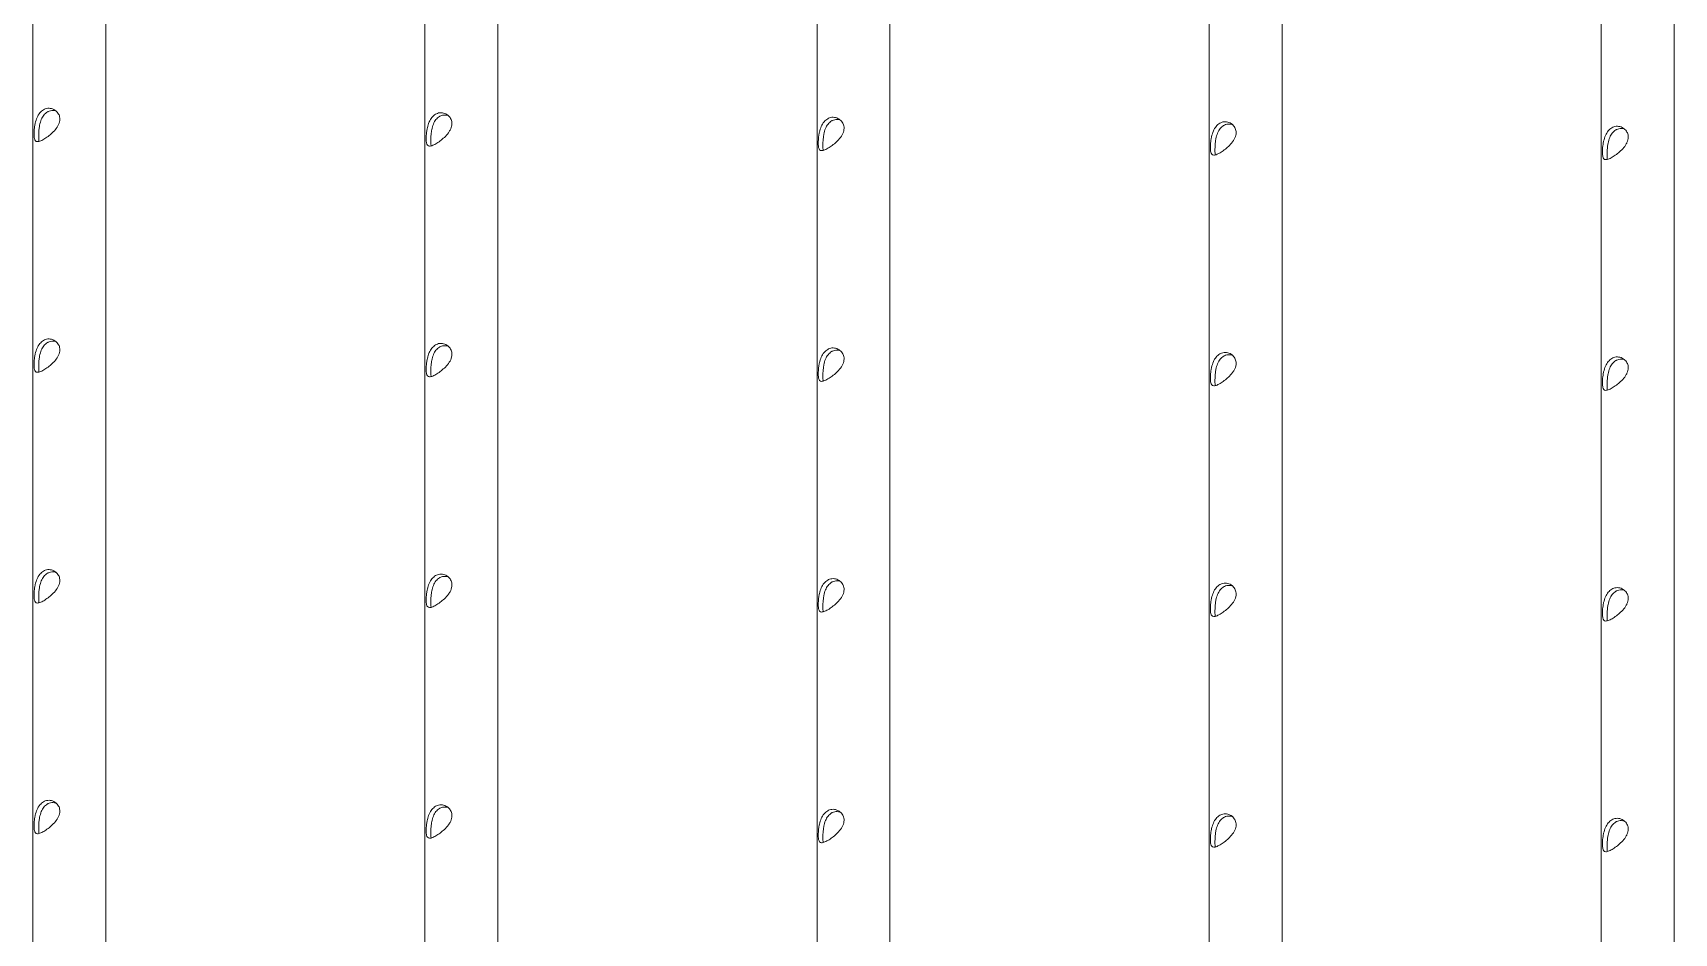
# Model space of a CAD drawing. Header units: millimetres. Extents: x 11948 to 22858, y 1146 to 11361.
# Drawn here: x 17316 to 18134, y 9046 to 9495 of the extents above; entities that cross this region are included whole.
import ezdxf

# ---------------------------------------------------------------- set-up
doc = ezdxf.new("R2010")
doc.units = ezdxf.units.MM
doc.linetypes.add('SLD-Solid', pattern=[0])

msp = doc.modelspace()

# ---------------------------------------------------------------- linework, layer by layer
at = {"linetype": 'SLD-Solid', "lineweight": 0}
for p, q in [((18097.94, 10314.84), (18097.94, 7925.81)), ((18134.3, 7925.81), (18134.3, 10314.09)), ((17902.52, 10202.02), (17902.52, 7813)), ((17938.88, 7813), (17938.88, 10201.28)), ((17707.1, 10089.21), (17707.1, 7700.18)), ((17743.46, 7700.18), (17743.46, 10088.47)), ((17511.68, 9976.4), (17511.68, 7587.37)), ((17548.04, 7587.37), (17548.04, 9975.66)), ((17316.26, 9863.59), (17316.26, 7474.56)), ((17352.63, 7474.56), (17352.63, 9862.84))]:
    msp.add_line(p, q, dxfattribs=at)
for points, knots in [([(17321.59, 9456.98), (17320.94, 9456.5), (17319.65, 9455.54), (17318.29, 9453.11), (17317.54, 9450.72), (17317.16, 9448.64), (17316.91, 9446.59), (17316.84, 9444.37), (17317.02, 9442.48), (17317.5, 9441.32), (17318.3, 9440.97), (17319.28, 9441.09), (17320.44, 9441.49), (17322.16, 9442.42), (17324.39, 9444), (17326.59, 9445.95), (17328.2, 9447.87), (17329.16, 9449.59), (17329.76, 9451.3), (17329.8, 9453.33), (17328.89, 9455.39), (17327.23, 9456.97), (17325.36, 9457.69), (17323.71, 9457.72), (17322.57, 9457.48), (17321.88, 9457.13), (17321.59, 9456.98)], [0, 0, 0, 0, 0.049349, 0.098583, 0.150819, 0.179059, 0.207274, 0.260069, 0.306582, 0.354237, 0.407928, 0.436113, 0.464282, 0.515722, 0.563208, 0.612087, 0.665777, 0.694013, 0.722226, 0.773, 0.818988, 0.868101, 0.92317, 0.950974, 0.978758, 1, 1, 1, 1]), ([(17327.72, 9456.32), (17327.69, 9456.33), (17327.26, 9456.5), (17326.36, 9456.59), (17325.09, 9456.52), (17324.14, 9456.21), (17323.64, 9455.94), (17323.52, 9455.87)], [0, 0, 0, 0, 0.0169379, 0.3223284, 0.6142877, 0.9060512, 1, 1, 1, 1]), ([(17323.52, 9455.87), (17322.89, 9455.4), (17321.64, 9454.46), (17320.38, 9452.07), (17319.71, 9449.69), (17319.39, 9447.59), (17319.22, 9445.64), (17319.16, 9443.56), (17319.19, 9441.92), (17319.33, 9441.35), (17319.38, 9441.16)], [0, 0, 0, 0, 0.151907, 0.303365, 0.46627, 0.557513, 0.648673, 0.787863, 0.927259, 1, 1, 1, 1]), ([(17517.01, 9454.74), (17516.36, 9454.26), (17515.07, 9453.29), (17513.71, 9450.86), (17512.96, 9448.47), (17512.58, 9446.4), (17512.33, 9444.35), (17512.26, 9442.12), (17512.44, 9440.23), (17512.92, 9439.08), (17513.72, 9438.72), (17514.7, 9438.85), (17515.86, 9439.25), (17517.58, 9440.17), (17519.8, 9441.76), (17522, 9443.7), (17523.62, 9445.62), (17524.57, 9447.34), (17525.18, 9449.06), (17525.22, 9451.09), (17524.31, 9453.14), (17522.65, 9454.73), (17520.78, 9455.45), (17519.13, 9455.48), (17517.98, 9455.24), (17517.3, 9454.89), (17517.01, 9454.74)], [0, 0, 0, 0, 0.049349, 0.098585, 0.150821, 0.179057, 0.207276, 0.260063, 0.306584, 0.354236, 0.407926, 0.436112, 0.464279, 0.51572, 0.563206, 0.612083, 0.665773, 0.694013, 0.722225, 0.772996, 0.818987, 0.868101, 0.923172, 0.950973, 0.978758, 1, 1, 1, 1]), ([(17518.93, 9453.63), (17518.31, 9453.15), (17517.06, 9452.21), (17515.8, 9449.82), (17515.13, 9447.45), (17514.81, 9445.35), (17514.64, 9443.4), (17514.58, 9441.32), (17514.6, 9439.67), (17514.75, 9439.1), (17514.8, 9438.91)], [0, 0, 0, 0, 0.151906, 0.303364, 0.466268, 0.557512, 0.648662, 0.787863, 0.927259, 1, 1, 1, 1]), ([(17523.14, 9454.07), (17523.11, 9454.08), (17522.68, 9454.26), (17521.78, 9454.35), (17520.51, 9454.27), (17519.56, 9453.97), (17519.06, 9453.69), (17518.93, 9453.63)], [0, 0, 0, 0, 0.016963, 0.322346, 0.6143, 0.906052, 1, 1, 1, 1]), ([(17712.42, 9452.49), (17711.78, 9452.01), (17710.49, 9451.05), (17709.13, 9448.62), (17708.38, 9446.22), (17707.99, 9444.15), (17707.75, 9442.1), (17707.68, 9439.88), (17707.86, 9437.99), (17708.34, 9436.83), (17709.13, 9436.48), (17710.11, 9436.6), (17711.28, 9437), (17712.99, 9437.93), (17715.22, 9439.51), (17717.42, 9441.46), (17719.04, 9443.38), (17719.99, 9445.1), (17720.6, 9446.81), (17720.64, 9448.84), (17719.72, 9450.9), (17718.07, 9452.48), (17716.2, 9453.2), (17714.55, 9453.23), (17713.4, 9452.99), (17712.72, 9452.64), (17712.42, 9452.49)], [0, 0, 0, 0, 0.049349, 0.098585, 0.150821, 0.179057, 0.207276, 0.260064, 0.306584, 0.354236, 0.407926, 0.436112, 0.46428, 0.515721, 0.563206, 0.612083, 0.665773, 0.694013, 0.722226, 0.772996, 0.818984, 0.868101, 0.923172, 0.950973, 0.978758, 1, 1, 1, 1]), ([(17714.35, 9451.38), (17713.73, 9450.91), (17712.48, 9449.97), (17711.21, 9447.57), (17710.55, 9445.2), (17710.23, 9443.1), (17710.06, 9441.15), (17710, 9439.07), (17710.02, 9437.43), (17710.17, 9436.86), (17710.21, 9436.66)], [0, 0, 0, 0, 0.151906, 0.303365, 0.46627, 0.557523, 0.648673, 0.787874, 0.927259, 1, 1, 1, 1]), ([(17718.55, 9451.83), (17718.53, 9451.84), (17718.1, 9452.02), (17717.2, 9452.1), (17715.93, 9452.03), (17714.98, 9451.72), (17714.48, 9451.45), (17714.35, 9451.38)], [0, 0, 0, 0, 0.0169622, 0.3223467, 0.6142911, 0.906051, 1, 1, 1, 1]), ([(17907.84, 9450.25), (17907.2, 9449.77), (17905.91, 9448.8), (17904.55, 9446.37), (17903.8, 9443.98), (17903.41, 9441.91), (17903.17, 9439.86), (17903.1, 9437.63), (17903.28, 9435.74), (17903.76, 9434.59), (17904.55, 9434.23), (17905.53, 9434.36), (17906.7, 9434.76), (17908.41, 9435.68), (17910.64, 9437.27), (17912.84, 9439.21), (17914.46, 9441.13), (17915.41, 9442.85), (17916.02, 9444.57), (17916.06, 9446.6), (17915.14, 9448.65), (17913.49, 9450.24), (17911.61, 9450.96), (17909.97, 9450.99), (17908.82, 9450.75), (17908.14, 9450.4), (17907.84, 9450.25)], [0, 0, 0, 0, 0.049349, 0.098584, 0.15082, 0.179057, 0.207276, 0.260067, 0.306584, 0.354235, 0.407926, 0.436112, 0.46428, 0.515721, 0.563206, 0.612083, 0.665774, 0.694013, 0.722226, 0.772997, 0.818984, 0.8681, 0.923172, 0.950973, 0.978758, 1, 1, 1, 1]), ([(17909.77, 9449.13), (17909.15, 9448.66), (17907.9, 9447.72), (17906.63, 9445.33), (17905.97, 9442.96), (17905.65, 9440.86), (17905.47, 9438.91), (17905.42, 9436.82), (17905.44, 9435.18), (17905.58, 9434.61), (17905.63, 9434.42)], [0, 0, 0, 0, 0.151906, 0.303365, 0.466269, 0.557523, 0.648673, 0.787874, 0.927259, 1, 1, 1, 1]), ([(17913.97, 9449.58), (17913.95, 9449.59), (17913.52, 9449.77), (17912.62, 9449.86), (17911.35, 9449.78), (17910.4, 9449.48), (17909.89, 9449.2), (17909.77, 9449.13)], [0, 0, 0, 0, 0.016942, 0.322328, 0.614287, 0.90605, 1, 1, 1, 1]), ([(18103.26, 9448), (18102.62, 9447.52), (18101.33, 9446.56), (18099.96, 9444.12), (18099.21, 9441.73), (18098.83, 9439.66), (18098.59, 9437.61), (18098.51, 9435.39), (18098.69, 9433.5), (18099.18, 9432.34), (18099.97, 9431.99), (18100.95, 9432.11), (18102.12, 9432.51), (18103.83, 9433.44), (18106.06, 9435.02), (18108.26, 9436.97), (18109.87, 9438.89), (18110.83, 9440.6), (18111.44, 9442.32), (18111.48, 9444.35), (18110.56, 9446.41), (18108.91, 9447.99), (18107.03, 9448.71), (18105.38, 9448.74), (18104.24, 9448.5), (18103.56, 9448.15), (18103.26, 9448)], [0, 0, 0, 0, 0.049349, 0.098583, 0.15082, 0.179059, 0.207275, 0.260066, 0.306583, 0.354234, 0.407925, 0.436112, 0.46428, 0.515721, 0.563207, 0.612084, 0.665774, 0.694014, 0.722226, 0.772997, 0.818985, 0.868098, 0.92317, 0.950972, 0.978758, 1, 1, 1, 1]), ([(18105.19, 9446.89), (18104.57, 9446.42), (18103.32, 9445.48), (18102.05, 9443.08), (18101.39, 9440.71), (18101.07, 9438.61), (18100.89, 9436.66), (18100.84, 9434.58), (18100.86, 9432.94), (18101, 9432.37), (18101.05, 9432.17)], [0, 0, 0, 0, 0.151905, 0.30337, 0.466268, 0.557522, 0.648672, 0.787874, 0.927259, 1, 1, 1, 1]), ([(18109.39, 9447.34), (18109.37, 9447.35), (18108.94, 9447.52), (18108.04, 9447.61), (18106.76, 9447.54), (18105.82, 9447.23), (18105.31, 9446.96), (18105.19, 9446.89)], [0, 0, 0, 0, 0.016942, 0.322324, 0.614283, 0.90605, 1, 1, 1, 1]), ([(17321.59, 9341.93), (17320.94, 9341.44), (17319.65, 9340.48), (17318.29, 9338.05), (17317.54, 9335.66), (17317.16, 9333.59), (17316.91, 9331.53), (17316.84, 9329.31), (17317.02, 9327.42), (17317.5, 9326.26), (17318.3, 9325.91), (17319.28, 9326.04), (17320.44, 9326.44), (17322.16, 9327.36), (17324.39, 9328.94), (17326.59, 9330.89), (17328.2, 9332.81), (17329.16, 9334.53), (17329.76, 9336.25), (17329.8, 9338.27), (17328.89, 9340.33), (17327.23, 9341.92), (17325.36, 9342.64), (17323.71, 9342.66), (17322.57, 9342.43), (17321.88, 9342.08), (17321.59, 9341.93)], [0, 0, 0, 0, 0.04935, 0.098585, 0.150821, 0.179058, 0.207276, 0.260064, 0.306585, 0.354236, 0.407927, 0.436112, 0.46428, 0.51572, 0.563206, 0.612083, 0.665773, 0.694013, 0.722226, 0.772996, 0.818987, 0.868101, 0.923172, 0.950974, 0.978758, 1, 1, 1, 1]), ([(17323.52, 9340.81), (17322.89, 9340.34), (17321.64, 9339.4), (17320.38, 9337.01), (17319.71, 9334.64), (17319.39, 9332.53), (17319.22, 9330.59), (17319.16, 9328.5), (17319.19, 9326.86), (17319.33, 9326.29), (17319.38, 9326.1)], [0, 0, 0, 0, 0.1519066, 0.3033649, 0.4662694, 0.5575121, 0.648662, 0.7878628, 0.9272587, 1, 1, 1, 1]), ([(17327.72, 9341.26), (17327.69, 9341.27), (17327.26, 9341.45), (17326.36, 9341.54), (17325.09, 9341.46), (17324.14, 9341.15), (17323.64, 9340.88), (17323.52, 9340.81)], [0, 0, 0, 0, 0.016961, 0.322348, 0.614303, 0.906051, 1, 1, 1, 1]), ([(17517.01, 9339.68), (17516.36, 9339.2), (17515.07, 9338.24), (17513.71, 9335.8), (17512.96, 9333.41), (17512.58, 9331.34), (17512.33, 9329.29), (17512.26, 9327.06), (17512.44, 9325.18), (17512.92, 9324.02), (17513.72, 9323.66), (17514.7, 9323.79), (17515.86, 9324.19), (17517.58, 9325.12), (17519.8, 9326.7), (17522, 9328.65), (17523.62, 9330.56), (17524.57, 9332.28), (17525.18, 9334), (17525.22, 9336.03), (17524.31, 9338.09), (17522.65, 9339.67), (17520.78, 9340.39), (17519.13, 9340.42), (17517.98, 9340.18), (17517.3, 9339.83), (17517.01, 9339.68)], [0, 0, 0, 0, 0.049349, 0.098585, 0.150821, 0.179057, 0.207276, 0.260064, 0.306584, 0.354236, 0.407926, 0.436112, 0.46428, 0.51572, 0.563206, 0.612083, 0.665773, 0.694013, 0.722226, 0.772996, 0.818984, 0.868101, 0.923172, 0.950973, 0.978758, 1, 1, 1, 1]), ([(17518.93, 9338.57), (17518.31, 9338.1), (17517.06, 9337.15), (17515.8, 9334.76), (17515.13, 9332.39), (17514.81, 9330.29), (17514.64, 9328.34), (17514.58, 9326.26), (17514.6, 9324.61), (17514.75, 9324.05), (17514.8, 9323.85)], [0, 0, 0, 0, 0.151906, 0.303365, 0.466269, 0.557523, 0.648673, 0.787874, 0.927259, 1, 1, 1, 1]), ([(17523.14, 9339.01), (17523.11, 9339.02), (17522.68, 9339.2), (17521.78, 9339.29), (17520.51, 9339.22), (17519.56, 9338.91), (17519.06, 9338.63), (17518.93, 9338.57)], [0, 0, 0, 0, 0.0169631, 0.322348, 0.6142918, 0.9060512, 1, 1, 1, 1]), ([(17712.42, 9337.44), (17711.78, 9336.95), (17710.49, 9335.99), (17709.13, 9333.56), (17708.38, 9331.17), (17707.99, 9329.1), (17707.75, 9327.04), (17707.68, 9324.82), (17707.86, 9322.93), (17708.34, 9321.77), (17709.13, 9321.42), (17710.11, 9321.55), (17711.28, 9321.95), (17712.99, 9322.87), (17715.22, 9324.45), (17717.42, 9326.4), (17719.04, 9328.32), (17719.99, 9330.04), (17720.6, 9331.76), (17720.64, 9333.78), (17719.72, 9335.84), (17718.07, 9337.43), (17716.2, 9338.15), (17714.55, 9338.17), (17713.4, 9337.93), (17712.72, 9337.59), (17712.42, 9337.44)], [0, 0, 0, 0, 0.049349, 0.098585, 0.150821, 0.179057, 0.207276, 0.260067, 0.306584, 0.354235, 0.407926, 0.436112, 0.46428, 0.515721, 0.563206, 0.612084, 0.665774, 0.694013, 0.722226, 0.772997, 0.818984, 0.868101, 0.923172, 0.950973, 0.978758, 1, 1, 1, 1]), ([(17714.35, 9336.32), (17713.73, 9335.85), (17712.48, 9334.91), (17711.21, 9332.52), (17710.55, 9330.14), (17710.23, 9328.04), (17710.06, 9326.1), (17710, 9324.01), (17710.02, 9322.37), (17710.17, 9321.8), (17710.21, 9321.61)], [0, 0, 0, 0, 0.151906, 0.303365, 0.46627, 0.557523, 0.648673, 0.787874, 0.927259, 1, 1, 1, 1]), ([(17718.55, 9336.77), (17718.53, 9336.78), (17718.1, 9336.96), (17717.2, 9337.05), (17715.93, 9336.97), (17714.98, 9336.66), (17714.48, 9336.39), (17714.35, 9336.32)], [0, 0, 0, 0, 0.016939, 0.322327, 0.614287, 0.90605, 1, 1, 1, 1]), ([(17907.84, 9335.19), (17907.2, 9334.71), (17905.91, 9333.75), (17904.55, 9331.31), (17903.8, 9328.92), (17903.41, 9326.85), (17903.17, 9324.8), (17903.1, 9322.57), (17903.28, 9320.69), (17903.76, 9319.53), (17904.55, 9319.17), (17905.53, 9319.3), (17906.7, 9319.7), (17908.41, 9320.63), (17910.64, 9322.21), (17912.84, 9324.15), (17914.46, 9326.07), (17915.41, 9327.79), (17916.02, 9329.51), (17916.06, 9331.54), (17915.14, 9333.6), (17913.49, 9335.18), (17911.61, 9335.9), (17909.97, 9335.93), (17908.82, 9335.69), (17908.14, 9335.34), (17907.84, 9335.19)], [0, 0, 0, 0, 0.04935, 0.098584, 0.15082, 0.17906, 0.207275, 0.260066, 0.306584, 0.354235, 0.407926, 0.436112, 0.46428, 0.515721, 0.563207, 0.612084, 0.665774, 0.694014, 0.722227, 0.772997, 0.818985, 0.868099, 0.92317, 0.950972, 0.978758, 1, 1, 1, 1]), ([(17909.77, 9334.08), (17909.15, 9333.6), (17907.9, 9332.66), (17906.63, 9330.27), (17905.97, 9327.9), (17905.65, 9325.8), (17905.47, 9323.85), (17905.42, 9321.77), (17905.44, 9320.12), (17905.58, 9319.56), (17905.63, 9319.36)], [0, 0, 0, 0, 0.151906, 0.303371, 0.466268, 0.557522, 0.648672, 0.787874, 0.927259, 1, 1, 1, 1]), ([(17913.97, 9334.52), (17913.95, 9334.53), (17913.52, 9334.71), (17912.62, 9334.8), (17911.35, 9334.72), (17910.4, 9334.42), (17909.89, 9334.14), (17909.77, 9334.08)], [0, 0, 0, 0, 0.016942, 0.322328, 0.614287, 0.90605, 1, 1, 1, 1]), ([(18103.26, 9332.94), (18102.62, 9332.46), (18101.33, 9331.5), (18099.96, 9329.07), (18099.21, 9326.68), (18098.83, 9324.61), (18098.59, 9322.55), (18098.51, 9320.33), (18098.69, 9318.44), (18099.18, 9317.28), (18099.97, 9316.93), (18100.95, 9317.06), (18102.12, 9317.45), (18103.83, 9318.38), (18106.06, 9319.96), (18108.26, 9321.91), (18109.87, 9323.83), (18110.83, 9325.55), (18111.44, 9327.26), (18111.48, 9329.29), (18110.56, 9331.35), (18108.91, 9332.93), (18107.03, 9333.66), (18105.38, 9333.68), (18104.24, 9333.44), (18103.56, 9333.1), (18103.26, 9332.94)], [0, 0, 0, 0, 0.049349, 0.098583, 0.15082, 0.179059, 0.207275, 0.260066, 0.306583, 0.354234, 0.407925, 0.436112, 0.46428, 0.515721, 0.563207, 0.612084, 0.665774, 0.694014, 0.722226, 0.772997, 0.818985, 0.868098, 0.92317, 0.950972, 0.978758, 1, 1, 1, 1]), ([(18105.19, 9331.83), (18104.57, 9331.36), (18103.32, 9330.42), (18102.05, 9328.03), (18101.39, 9325.65), (18101.07, 9323.55), (18100.89, 9321.61), (18100.84, 9319.52), (18100.86, 9317.88), (18101, 9317.31), (18101.05, 9317.12)], [0, 0, 0, 0, 0.151905, 0.303369, 0.466267, 0.557522, 0.648671, 0.787873, 0.92727, 1, 1, 1, 1]), ([(18109.39, 9332.28), (18109.37, 9332.29), (18108.94, 9332.47), (18108.04, 9332.56), (18106.76, 9332.48), (18105.82, 9332.17), (18105.31, 9331.9), (18105.19, 9331.83)], [0, 0, 0, 0, 0.016942, 0.322325, 0.614286, 0.906049, 1, 1, 1, 1]), ([(17321.59, 9226.87), (17320.94, 9226.39), (17319.65, 9225.42), (17318.29, 9222.99), (17317.54, 9220.6), (17317.16, 9218.53), (17316.91, 9216.48), (17316.84, 9214.25), (17317.02, 9212.36), (17317.5, 9211.2), (17318.3, 9210.85), (17319.28, 9210.98), (17320.44, 9211.38), (17322.16, 9212.3), (17324.39, 9213.89), (17326.59, 9215.83), (17328.2, 9217.75), (17329.16, 9219.47), (17329.76, 9221.19), (17329.8, 9223.21), (17328.89, 9225.27), (17327.23, 9226.86), (17325.36, 9227.58), (17323.71, 9227.61), (17322.57, 9227.37), (17321.88, 9227.02), (17321.59, 9226.87)], [0, 0, 0, 0, 0.04935, 0.098585, 0.150821, 0.179058, 0.207277, 0.260064, 0.306585, 0.354236, 0.407927, 0.436112, 0.46428, 0.51572, 0.563206, 0.612083, 0.665774, 0.694013, 0.722226, 0.772997, 0.818984, 0.868101, 0.923172, 0.950973, 0.978758, 1, 1, 1, 1]), ([(17323.52, 9225.75), (17322.89, 9225.28), (17321.64, 9224.34), (17320.38, 9221.95), (17319.71, 9219.58), (17319.39, 9217.48), (17319.22, 9215.53), (17319.16, 9213.44), (17319.19, 9211.8), (17319.33, 9211.23), (17319.38, 9211.04)], [0, 0, 0, 0, 0.151907, 0.303365, 0.46627, 0.557523, 0.648673, 0.787874, 0.927259, 1, 1, 1, 1]), ([(17327.72, 9226.2), (17327.69, 9226.21), (17327.26, 9226.39), (17326.36, 9226.48), (17325.09, 9226.4), (17324.14, 9226.1), (17323.64, 9225.82), (17323.52, 9225.75)], [0, 0, 0, 0, 0.016961, 0.32235, 0.614295, 0.906051, 1, 1, 1, 1]), ([(17517.01, 9224.62), (17516.36, 9224.14), (17515.07, 9223.18), (17513.71, 9220.74), (17512.96, 9218.35), (17512.58, 9216.28), (17512.33, 9214.23), (17512.26, 9212.01), (17512.44, 9210.12), (17512.92, 9208.96), (17513.72, 9208.6), (17514.7, 9208.73), (17515.86, 9209.13), (17517.58, 9210.06), (17519.8, 9211.64), (17522, 9213.59), (17523.62, 9215.51), (17524.57, 9217.22), (17525.18, 9218.94), (17525.22, 9220.97), (17524.31, 9223.03), (17522.65, 9224.61), (17520.78, 9225.33), (17519.13, 9225.36), (17517.98, 9225.12), (17517.3, 9224.77), (17517.01, 9224.62)], [0, 0, 0, 0, 0.049349, 0.098585, 0.150821, 0.179057, 0.207276, 0.260067, 0.306584, 0.354235, 0.407926, 0.436112, 0.46428, 0.515721, 0.563206, 0.612084, 0.665774, 0.694013, 0.722226, 0.772997, 0.818984, 0.868101, 0.923172, 0.950973, 0.978758, 1, 1, 1, 1]), ([(17518.93, 9223.51), (17518.31, 9223.04), (17517.06, 9222.1), (17515.8, 9219.7), (17515.13, 9217.33), (17514.81, 9215.23), (17514.64, 9213.28), (17514.58, 9211.2), (17514.6, 9209.55), (17514.75, 9208.99), (17514.8, 9208.79)], [0, 0, 0, 0, 0.151906, 0.303365, 0.466269, 0.557523, 0.648673, 0.787874, 0.927259, 1, 1, 1, 1]), ([(17523.14, 9223.96), (17523.11, 9223.97), (17522.68, 9224.14), (17521.78, 9224.23), (17520.51, 9224.16), (17519.56, 9223.85), (17519.06, 9223.58), (17518.93, 9223.51)], [0, 0, 0, 0, 0.01694, 0.322328, 0.614287, 0.90605, 1, 1, 1, 1]), ([(17712.42, 9222.38), (17711.78, 9221.9), (17710.49, 9220.93), (17709.13, 9218.5), (17708.38, 9216.11), (17707.99, 9214.04), (17707.75, 9211.99), (17707.68, 9209.76), (17707.86, 9207.87), (17708.34, 9206.71), (17709.13, 9206.36), (17710.11, 9206.49), (17711.28, 9206.89), (17712.99, 9207.81), (17715.22, 9209.4), (17717.42, 9211.34), (17719.04, 9213.26), (17719.99, 9214.98), (17720.6, 9216.7), (17720.64, 9218.72), (17719.72, 9220.78), (17718.07, 9222.37), (17716.2, 9223.09), (17714.55, 9223.11), (17713.4, 9222.88), (17712.72, 9222.53), (17712.42, 9222.38)], [0, 0, 0, 0, 0.04935, 0.098584, 0.15082, 0.17906, 0.207275, 0.260067, 0.306584, 0.354235, 0.407926, 0.436112, 0.46428, 0.515721, 0.563207, 0.612084, 0.665774, 0.694014, 0.722227, 0.772998, 0.818985, 0.868099, 0.92317, 0.950973, 0.978758, 1, 1, 1, 1]), ([(17714.35, 9221.26), (17713.73, 9220.79), (17712.48, 9219.85), (17711.21, 9217.46), (17710.55, 9215.09), (17710.23, 9212.99), (17710.06, 9211.04), (17710, 9208.95), (17710.02, 9207.31), (17710.17, 9206.74), (17710.21, 9206.55)], [0, 0, 0, 0, 0.151907, 0.303371, 0.466268, 0.557522, 0.648672, 0.787874, 0.927259, 1, 1, 1, 1]), ([(17718.55, 9221.71), (17718.53, 9221.72), (17718.1, 9221.9), (17717.2, 9221.99), (17715.93, 9221.91), (17714.98, 9221.61), (17714.48, 9221.33), (17714.35, 9221.26)], [0, 0, 0, 0, 0.016939, 0.322327, 0.614287, 0.90605, 1, 1, 1, 1]), ([(17907.84, 9220.13), (17907.2, 9219.65), (17905.91, 9218.69), (17904.55, 9216.25), (17903.8, 9213.86), (17903.41, 9211.79), (17903.17, 9209.74), (17903.1, 9207.52), (17903.28, 9205.63), (17903.76, 9204.47), (17904.55, 9204.11), (17905.53, 9204.24), (17906.7, 9204.64), (17908.41, 9205.57), (17910.64, 9207.15), (17912.84, 9209.1), (17914.46, 9211.02), (17915.41, 9212.73), (17916.02, 9214.45), (17916.06, 9216.48), (17915.14, 9218.54), (17913.49, 9220.12), (17911.61, 9220.84), (17909.97, 9220.87), (17908.82, 9220.63), (17908.14, 9220.28), (17907.84, 9220.13)], [0, 0, 0, 0, 0.04935, 0.098584, 0.15082, 0.17906, 0.207275, 0.260066, 0.306584, 0.354235, 0.407926, 0.436112, 0.46428, 0.515721, 0.563207, 0.612084, 0.665774, 0.694014, 0.722227, 0.772997, 0.818985, 0.868099, 0.92317, 0.950972, 0.978758, 1, 1, 1, 1]), ([(17913.97, 9219.47), (17913.95, 9219.47), (17913.52, 9219.65), (17912.62, 9219.74), (17911.35, 9219.67), (17910.4, 9219.36), (17909.89, 9219.09), (17909.77, 9219.02)], [0, 0, 0, 0, 0.016942, 0.322329, 0.61429, 0.906049, 1, 1, 1, 1]), ([(17909.77, 9219.02), (17909.15, 9218.55), (17907.9, 9217.6), (17906.63, 9215.21), (17905.97, 9212.84), (17905.65, 9210.74), (17905.47, 9208.79), (17905.42, 9206.71), (17905.44, 9205.06), (17905.58, 9204.5), (17905.63, 9204.3)], [0, 0, 0, 0, 0.151906, 0.30337, 0.466267, 0.557521, 0.648671, 0.787873, 0.92727, 1, 1, 1, 1]), ([(18103.26, 9217.89), (18102.62, 9217.4), (18101.33, 9216.44), (18099.96, 9214.01), (18099.21, 9211.62), (18098.83, 9209.55), (18098.59, 9207.49), (18098.51, 9205.27), (18098.69, 9203.38), (18099.18, 9202.22), (18099.97, 9201.87), (18100.95, 9202), (18102.12, 9202.4), (18103.83, 9203.32), (18106.06, 9204.91), (18108.26, 9206.85), (18109.87, 9208.77), (18110.83, 9210.49), (18111.44, 9212.21), (18111.48, 9214.23), (18110.56, 9216.29), (18108.91, 9217.88), (18107.03, 9218.6), (18105.38, 9218.62), (18104.24, 9218.39), (18103.56, 9218.04), (18103.26, 9217.89)], [0, 0, 0, 0, 0.049349, 0.098583, 0.150819, 0.179059, 0.207274, 0.260065, 0.306586, 0.354234, 0.407925, 0.436111, 0.464279, 0.515721, 0.563208, 0.612084, 0.665775, 0.694015, 0.722227, 0.772994, 0.818985, 0.868099, 0.92317, 0.950973, 0.978758, 1, 1, 1, 1]), ([(18105.19, 9216.77), (18104.57, 9216.3), (18103.32, 9215.36), (18102.05, 9212.97), (18101.39, 9210.6), (18101.07, 9208.5), (18100.89, 9206.55), (18100.84, 9204.46), (18100.86, 9202.82), (18101, 9202.25), (18101.05, 9202.06)], [0, 0, 0, 0, 0.151903, 0.303368, 0.466266, 0.557521, 0.64867, 0.787872, 0.92727, 1, 1, 1, 1]), ([(18109.39, 9217.22), (18109.37, 9217.23), (18108.94, 9217.41), (18108.04, 9217.5), (18106.76, 9217.42), (18105.82, 9217.11), (18105.31, 9216.84), (18105.19, 9216.77)], [0, 0, 0, 0, 0.016942, 0.322325, 0.614286, 0.90605, 1, 1, 1, 1]), ([(17321.59, 9111.81), (17320.94, 9111.33), (17319.65, 9110.37), (17318.29, 9107.93), (17317.54, 9105.54), (17317.16, 9103.47), (17316.91, 9101.42), (17316.84, 9099.19), (17317.02, 9097.3), (17317.5, 9096.15), (17318.3, 9095.79), (17319.28, 9095.92), (17320.44, 9096.32), (17322.16, 9097.25), (17324.39, 9098.83), (17326.59, 9100.77), (17328.2, 9102.69), (17329.16, 9104.41), (17329.76, 9106.13), (17329.8, 9108.16), (17328.89, 9110.22), (17327.23, 9111.8), (17325.36, 9112.52), (17323.71, 9112.55), (17322.57, 9112.31), (17321.88, 9111.96), (17321.59, 9111.81)], [0, 0, 0, 0, 0.04935, 0.098585, 0.150821, 0.179057, 0.207276, 0.260067, 0.306584, 0.354236, 0.407926, 0.436112, 0.464281, 0.515721, 0.563207, 0.612084, 0.665774, 0.694014, 0.722226, 0.772997, 0.818984, 0.868101, 0.923172, 0.950974, 0.978758, 1, 1, 1, 1]), ([(17323.52, 9110.7), (17322.89, 9110.22), (17321.64, 9109.28), (17320.38, 9106.89), (17319.71, 9104.52), (17319.39, 9102.42), (17319.22, 9100.47), (17319.16, 9098.39), (17319.19, 9096.74), (17319.33, 9096.18), (17319.38, 9095.98)], [0, 0, 0, 0, 0.151907, 0.303365, 0.46627, 0.557523, 0.648673, 0.787874, 0.927259, 1, 1, 1, 1]), ([(17327.72, 9111.14), (17327.69, 9111.15), (17327.26, 9111.33), (17326.36, 9111.42), (17325.09, 9111.34), (17324.14, 9111.04), (17323.64, 9110.76), (17323.52, 9110.7)], [0, 0, 0, 0, 0.016938, 0.32233, 0.614291, 0.90605, 1, 1, 1, 1]), ([(17517.01, 9109.56), (17516.36, 9109.08), (17515.07, 9108.12), (17513.71, 9105.69), (17512.96, 9103.3), (17512.58, 9101.23), (17512.33, 9099.17), (17512.26, 9096.95), (17512.44, 9095.06), (17512.92, 9093.9), (17513.72, 9093.55), (17514.7, 9093.68), (17515.86, 9094.07), (17517.58, 9095), (17519.8, 9096.58), (17522, 9098.53), (17523.62, 9100.45), (17524.57, 9102.17), (17525.18, 9103.88), (17525.22, 9105.91), (17524.31, 9107.97), (17522.65, 9109.55), (17520.78, 9110.27), (17519.13, 9110.3), (17517.98, 9110.06), (17517.3, 9109.72), (17517.01, 9109.56)], [0, 0, 0, 0, 0.04935, 0.098584, 0.15082, 0.17906, 0.207275, 0.260066, 0.306584, 0.354235, 0.407926, 0.436112, 0.46428, 0.515721, 0.563207, 0.612084, 0.665774, 0.694014, 0.722227, 0.772998, 0.818985, 0.868099, 0.92317, 0.950972, 0.978758, 1, 1, 1, 1]), ([(17518.93, 9108.45), (17518.31, 9107.98), (17517.06, 9107.04), (17515.8, 9104.65), (17515.13, 9102.27), (17514.81, 9100.17), (17514.64, 9098.23), (17514.58, 9096.14), (17514.6, 9094.5), (17514.75, 9093.93), (17514.8, 9093.74)], [0, 0, 0, 0, 0.151907, 0.303371, 0.466268, 0.557522, 0.648672, 0.787874, 0.927259, 1, 1, 1, 1]), ([(17523.14, 9108.9), (17523.11, 9108.91), (17522.68, 9109.09), (17521.78, 9109.18), (17520.51, 9109.1), (17519.56, 9108.79), (17519.06, 9108.52), (17518.93, 9108.45)], [0, 0, 0, 0, 0.01694, 0.322328, 0.614287, 0.90605, 1, 1, 1, 1]), ([(17712.42, 9107.32), (17711.78, 9106.84), (17710.49, 9105.87), (17709.13, 9103.44), (17708.38, 9101.05), (17707.99, 9098.98), (17707.75, 9096.93), (17707.68, 9094.7), (17707.86, 9092.81), (17708.34, 9091.66), (17709.13, 9091.3), (17710.11, 9091.43), (17711.28, 9091.83), (17712.99, 9092.76), (17715.22, 9094.34), (17717.42, 9096.28), (17719.04, 9098.2), (17719.99, 9099.92), (17720.6, 9101.64), (17720.64, 9103.67), (17719.72, 9105.73), (17718.07, 9107.31), (17716.2, 9108.03), (17714.55, 9108.06), (17713.4, 9107.82), (17712.72, 9107.47), (17712.42, 9107.32)], [0, 0, 0, 0, 0.04935, 0.098584, 0.15082, 0.17906, 0.207275, 0.260067, 0.306584, 0.354235, 0.407926, 0.436112, 0.46428, 0.515721, 0.563207, 0.612084, 0.665774, 0.694014, 0.722227, 0.772998, 0.818985, 0.868099, 0.92317, 0.950973, 0.978758, 1, 1, 1, 1]), ([(17714.35, 9106.21), (17713.73, 9105.73), (17712.48, 9104.79), (17711.21, 9102.4), (17710.55, 9100.03), (17710.23, 9097.93), (17710.06, 9095.98), (17710, 9093.9), (17710.02, 9092.25), (17710.17, 9091.69), (17710.21, 9091.49)], [0, 0, 0, 0, 0.151907, 0.30337, 0.466268, 0.557521, 0.648671, 0.787873, 0.92727, 1, 1, 1, 1]), ([(17718.55, 9106.65), (17718.53, 9106.66), (17718.1, 9106.84), (17717.2, 9106.93), (17715.93, 9106.85), (17714.98, 9106.55), (17714.48, 9106.27), (17714.35, 9106.21)], [0, 0, 0, 0, 0.016939, 0.322328, 0.61429, 0.906048, 1, 1, 1, 1]), ([(17907.84, 9105.07), (17907.2, 9104.59), (17905.91, 9103.63), (17904.55, 9101.2), (17903.8, 9098.81), (17903.41, 9096.73), (17903.17, 9094.68), (17903.1, 9092.46), (17903.28, 9090.57), (17903.76, 9089.41), (17904.55, 9089.06), (17905.53, 9089.19), (17906.7, 9089.58), (17908.41, 9090.51), (17910.64, 9092.09), (17912.84, 9094.04), (17914.46, 9095.96), (17915.41, 9097.68), (17916.02, 9099.39), (17916.06, 9101.42), (17915.14, 9103.48), (17913.49, 9105.06), (17911.61, 9105.78), (17909.97, 9105.81), (17908.82, 9105.57), (17908.14, 9105.22), (17907.84, 9105.07)], [0, 0, 0, 0, 0.049349, 0.098583, 0.150819, 0.179059, 0.207275, 0.260066, 0.306587, 0.354235, 0.407926, 0.436112, 0.46428, 0.515721, 0.563207, 0.612084, 0.665775, 0.694015, 0.722227, 0.772994, 0.818985, 0.868099, 0.92317, 0.950973, 0.978758, 1, 1, 1, 1]), ([(17909.77, 9103.96), (17909.15, 9103.49), (17907.9, 9102.55), (17906.63, 9100.16), (17905.97, 9097.78), (17905.65, 9095.68), (17905.47, 9093.73), (17905.42, 9091.65), (17905.44, 9090.01), (17905.58, 9089.44), (17905.63, 9089.25)], [0, 0, 0, 0, 0.151905, 0.303369, 0.466266, 0.557521, 0.648671, 0.787873, 0.92727, 1, 1, 1, 1]), ([(17913.97, 9104.41), (17913.95, 9104.42), (17913.52, 9104.6), (17912.62, 9104.68), (17911.35, 9104.61), (17910.4, 9104.3), (17909.89, 9104.03), (17909.77, 9103.96)], [0, 0, 0, 0, 0.016942, 0.32233, 0.614291, 0.90605, 1, 1, 1, 1]), ([(18103.26, 9102.83), (18102.62, 9102.35), (18101.33, 9101.38), (18099.96, 9098.95), (18099.21, 9096.56), (18098.83, 9094.49), (18098.59, 9092.44), (18098.51, 9090.21), (18098.69, 9088.32), (18099.18, 9087.17), (18099.97, 9086.81), (18100.95, 9086.94), (18102.12, 9087.34), (18103.83, 9088.26), (18106.06, 9089.85), (18108.26, 9091.79), (18109.87, 9093.71), (18110.83, 9095.43), (18111.44, 9097.15), (18111.48, 9099.18), (18110.56, 9101.23), (18108.91, 9102.82), (18107.03, 9103.54), (18105.38, 9103.57), (18104.24, 9103.33), (18103.56, 9102.98), (18103.26, 9102.83)], [0, 0, 0, 0, 0.049349, 0.098582, 0.150819, 0.179058, 0.207278, 0.260065, 0.306586, 0.354234, 0.407924, 0.436112, 0.464279, 0.515721, 0.563207, 0.612084, 0.665775, 0.694011, 0.722227, 0.772994, 0.818985, 0.868099, 0.92317, 0.950973, 0.978758, 1, 1, 1, 1]), ([(18105.19, 9101.72), (18104.57, 9101.24), (18103.32, 9100.3), (18102.05, 9097.91), (18101.39, 9095.54), (18101.07, 9093.44), (18100.89, 9091.49), (18100.84, 9089.41), (18100.86, 9087.76), (18101, 9087.19), (18101.05, 9087)], [0, 0, 0, 0, 0.151902, 0.303365, 0.46627, 0.557514, 0.648663, 0.787864, 0.92726, 1, 1, 1, 1]), ([(18109.39, 9102.16), (18109.37, 9102.17), (18108.94, 9102.35), (18108.04, 9102.44), (18106.76, 9102.36), (18105.82, 9102.06), (18105.31, 9101.78), (18105.19, 9101.72)], [0, 0, 0, 0, 0.016965, 0.322341, 0.614295, 0.906052, 1, 1, 1, 1])]:
    msp.add_open_spline(points, degree=3, knots=knots, dxfattribs=at)

doc.saveas('drawing.dxf')
